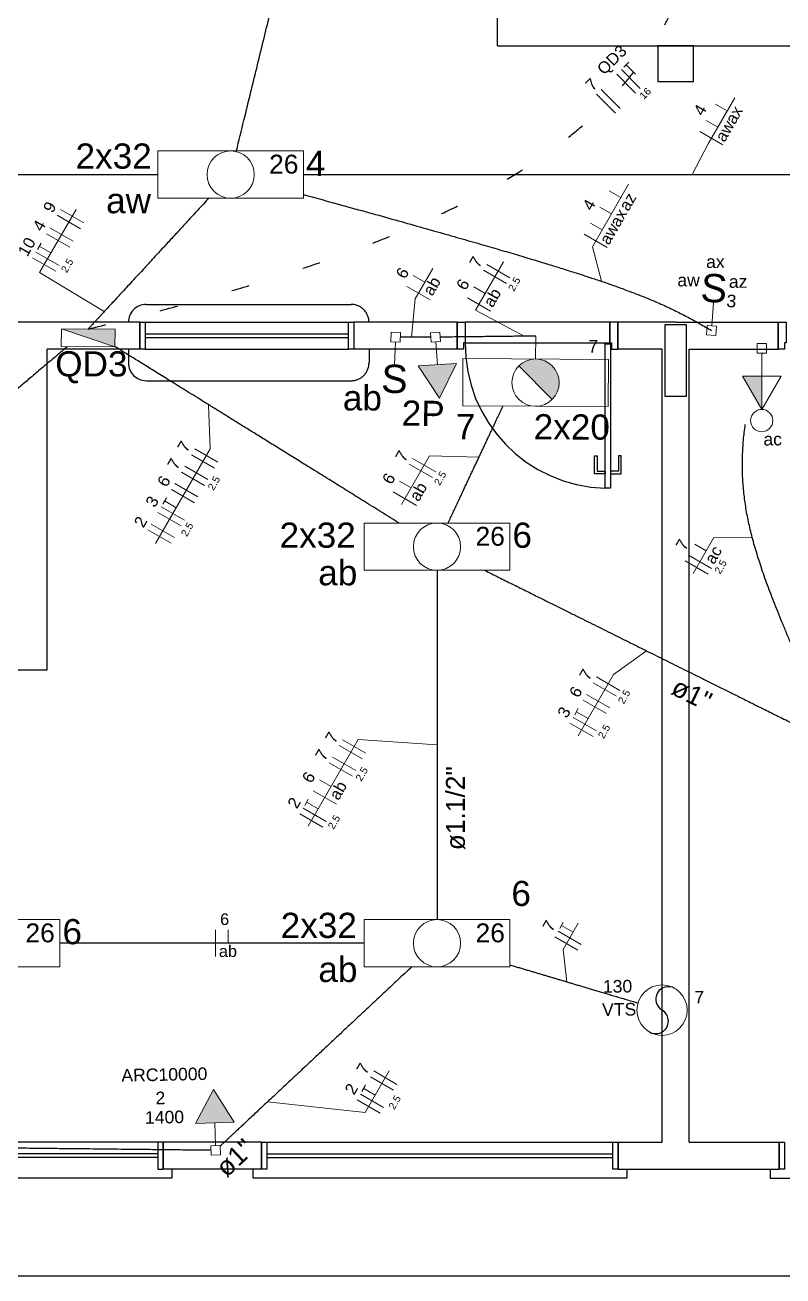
# Model space of a CAD drawing. Extents: x 175 to 700, y 53 to 250.
# Drawn here: x 476.22 to 480.47, y 149.22 to 156.23 of the extents above; entities that cross this region are included whole.
import ezdxf

# ---------------------------------------------------------------- set-up
doc = ezdxf.new("R2010")
doc.units = 0
doc.header["$LTSCALE"] = 2
for name, pattern in [('DASHED', [19.049999999999997, 12.7, -6.35]), ('DOT2', [3.175, 0, -3.175]), ('TRACEJADO_G', [0.375, 0.25, -0.125])]:
    doc.linetypes.add(name, pattern=pattern)
doc.layers.get('0').update_dxf_attribs({"linetype": 'CONTINUOUS'})
doc.layers.add('A-PISOS', color=2, linetype='CONTINUOUS')
doc.layers.add('A-PISOS-CTEL', color=2, linetype='TRACEJADO_G')
for name, color, linetype, lineweight in [('EL-Condutos', 4, 'CONTINUOUS', 30), ('EL-Fios', 9, 'CONTINUOUS', 20), ('EL-Textos condutos', 7, 'CONTINUOUS', 20), ('EL-Textos fios', 7, 'CONTINUOUS', 20), ('EL-Textos pontos', 5, 'CONTINUOUS', 20), ('P-SIMBOL', 5, 'CONTINUOUS', 20)]:
    doc.layers.add(name, color=color, linetype=linetype, lineweight=lineweight)
doc.styles.add('Arial', font='arial.ttf')

# ---------------------------------------------------------------- blocks, each defined once
blk = doc.blocks.new('ADM')
at = {"layer": 'A-PISOS', "color": 251}
blk.add_line((10.37500000000011, -0.9000000000002046), (10.375, 2.950000000003399), dxfattribs=at)
at = {"layer": 'A-PISOS-CTEL', "color": 251, "linetype": 'DASHED', "ltscale": 150}
for p, q in [((10.37500000000011, -0.9000000000000341), (16.6500000000002, -0.900000000000091)), ((8.404776046695133, -2.350000000000591), (9.554776046695167, -2.350000000000477)), ((8.370000000000232, -2.450000036772394), (7.600000000000193, -2.450000000000557)), ((8.30477604669511, -2.450000000000671), (8.30477604669511, -2.450000000000671)), ((8.370000000000118, -2.450000000000045), (8.370000000000232, -2.599999999999966)), ((8.370000000000118, -2.450000000000728), (8.370000000000118, -2.600000000000591)), ((8.370000000000118, -2.600000000000819), (8.370000000000118, -2.450000000000728)), ((8.400000000000205, -2.450002782565889), (9.54000000000002, -2.449999999999648)), ((10.15000000000009, -2.4500000000005), (9.57000000000022, -2.450000000000557)), ((9.570000000000164, -2.4500000000005), (9.570000000000277, -2.600000000000421)), ((9.570000000000164, -2.449999999999591), (9.570000000000277, -2.599999999999511)), ((9.570000000000164, -2.449999999999591), (9.570000000000164, -2.599999999999625)), ((9.570000000000164, -2.449999999999761), (9.570000000000164, -2.599999999999625)), ((9.654776046695133, -2.450000000000387), (9.654776046695133, -2.450000000000557)), ((10.1500000000002, -2.600000000000421), (10.15000000000009, -2.4500000000005)), ((10.15000000000003, -2.449999999999477), (10.15000000000009, -2.599999999999284)), ((11.00500000000011, -2.450000000000273), (11.00500000000022, -2.565000000000282)), ((11.37500000000011, -2.450000000000159), (11.05000000000018, -2.450000000000273)), ((11.05000000000007, -2.600000000000307), (11.05000000000013, -2.450000000000273)), ((11.05000000000007, -2.449999999999818), (11.05000000000007, -2.599999999999682)), ((11.37500000000011, -2.450000000000159), (11.95000000000016, -2.450000000000216)), ((11.95000000000016, -2.600000000000364), (11.95000000000016, -2.45000000000033)), ((11.95000000000005, -2.449999999999477), (11.95000000000005, -2.599999999999284)), ((8.400000000000205, -2.514952241510173), (9.540000000000077, -2.51492657336496)), ((8.400000000000261, -2.534952241510325), (9.54000000000002, -2.534926573365169)), ((7.850000000000534, -4.399999999999636), (7.850000000000193, -2.600000000000705)), ((8.370000000000118, -2.600000000000591), (7.850000000000193, -2.600000000000705)), ((7.85000000000025, -2.815071870826955), (7.850000000000193, -2.600000000000705)), ((8.304776046695167, -2.600000000000648), (8.304776046695224, -2.677649701000917)), ((8.400000000000432, -2.600002745794825), (9.540000000000077, -2.599999963228584)), ((10.1500000000002, -2.600000000000421), (9.570000000000277, -2.600000000000534)), ((9.654776046695133, -2.600000000000477), (9.654776046695133, -2.677649701000917)), ((11.30000000000018, -2.600000000000307), (11.05000000000007, -2.600000000000307)), ((11.30000000000007, -7.049999999999955), (11.30000000000018, -2.600000000000307)), ((11.45000000000016, -2.600000000000307), (11.95000000000027, -2.60000000000025)), ((11.45000000000016, -7.049999999999955), (11.45000000000016, -2.600000000000307)), ((8.404776046695133, -2.777649701000996), (9.554776046695224, -2.777649701000882)), ((6.250000000000114, -4.399999999999977), (7.850000000000534, -4.399999999999636)), ((8.470000000000027, -7.050001874366615), (6.5300000000002, -7.049999999999272)), ((9.052500000000805, -7.050000000000466), (8.5, -7.049999999999443)), ((8.50000000000017, -7.04999999999967), (8.500000000000114, -7.199999999999477)), ((8.500000000000114, -7.199999999999193), (8.50000000000017, -7.049999999999443)), ((8.5, -7.049999999999216), (8.500000000000227, -7.199999961071057)), ((9.052500000000805, -7.049997299877077), (9.052500000000805, -7.199997299876884)), ((9.052500000000862, -7.199997299876713), (9.052500000000805, -7.04999729987685)), ((9.052500000000805, -7.049997299876679), (9.052500000000691, -7.199997260948521)), ((9.082500000000778, -7.049999174244135), (11.02250000000072, -7.049997299876225)), ((11.05250000000092, -7.049997299876907), (11.0525000000008, -7.199997299876543)), ((11.05250000000075, -7.199997299876145), (11.05250000000092, -7.049997299876225)), ((11.05250000000092, -7.049997299876225), (11.05250000000075, -7.199997260948066)), ((11.05250000000092, -7.050000000000011), (11.30000000000007, -7.049999999999955)), ((11.45000000000016, -7.049999999999955), (11.95500000000015, -7.049999999999898, 0.7282832825167271)), ((11.95500000000084, -7.199999999997658), (11.95500000000084, -7.049999999997794)), ((11.95500000000078, -7.04999999999751), (11.95500000000061, -7.199999961069466)), ((8.470000000000141, -7.114951333310898), (6.530000000000314, -7.114916752615841)), ((8.470000000000027, -7.134951333311164), (6.530000000000314, -7.134916752615823)), ((9.082500000000891, -7.114948633188305), (11.0225000000006, -7.11491405249285)), ((9.082500000000778, -7.134948633188515), (11.02250000000066, -7.134914052492775)), ((9.052500000000691, -7.199996354907171), (8.500000000000227, -7.200000000004593)), ((11.05250000000075, -7.199997260948066), (11.37500000000011, -7.199999999999932)), ((11.37500000000011, -7.199999999999932), (11.95500000000015, -7.199999999999932, 0.7282832825167265)), ((0.3000000000001819, -7.799999178675989), (17.25000000000011, -7.800000030140268))]:
    blk.add_line(p, q, dxfattribs=at)
for points in [[(11.27499999999992, -1.099999999999795), (11.47499999999991, -1.099999999999795), (11.47499999999991, -0.8999999999997499), (11.27499999999998, -0.8999999999997499)], [(8.370000000000118, -2.450000000000045), (8.400000000000205, -2.450000000000045), (8.400000000000261, -2.599999963228981), (8.370000000000232, -2.599999963229038)], [(9.54000000000002, -2.449999999999648), (9.570000000000164, -2.449999999999591), (9.570000000000164, -2.599999963228584), (9.540000000000077, -2.599999963228584)], [(10.18500000000017, -2.565000000000396), (10.18500000000012, -2.600000000000364), (10.15000000000009, -2.600000000000364), (10.15000000000009, -2.45000000000033), (10.19500000000016, -2.45000000000033), (10.19500000000028, -2.565000000000396)], [(11.00500000000022, -2.565000000000282), (11.00500000000011, -2.450000000000273), (10.19500000000016, -2.45000000000033), (10.19500000000028, -2.565000000000396)], [(11.01500000000016, -2.565000000000282), (11.0150000000001, -2.60000000000025), (11.05000000000007, -2.600000000000307), (11.05000000000013, -2.450000000000273), (11.00500000000011, -2.450000000000273), (11.00500000000022, -2.565000000000282)], [(11.98500000000013, -2.565000000000282), (11.98500000000013, -2.60000000000025), (11.9500000000001, -2.600000000000307), (11.95000000000016, -2.450000000000216), (11.99500000000018, -2.450000000000216), (11.99500000000018, -2.565000000000282)], [(11.31500000000023, -2.865000000000066), (11.43500000000029, -2.865000000000066), (11.43500000000017, -2.465000000000089), (11.31500000000023, -2.465000000000032)], [(11.01000000000022, -2.570000000000562), (11.01000000000062, -3.380000000000621), (10.98000000000053, -3.380000000000564), (10.98000000000047, -2.570000000000505)], [(10.93500000000006, -3.285000000000537), (10.98000000000013, -3.285000000000537), (10.98000000000002, -3.300000000000637), (10.92000000000007, -3.30000000000058), (10.92000000000007, -3.200000000000614), (10.93500000000006, -3.2000000000005)], [(11.05500000000018, -3.285000000000537), (11.01000000000016, -3.285000000000537), (11.01000000000022, -3.300000000000637), (11.07000000000016, -3.30000000000058), (11.07000000000022, -3.2000000000005), (11.05500000000023, -3.200000000000614)], [(8.50000000000017, -7.049999091800714), (8.470000000000027, -7.049999091800771), (8.470000000000198, -7.19999905502965), (8.500000000000114, -7.19999905502965)], [(9.052500000000805, -7.049996391678235), (9.082500000000834, -7.049996391678178), (9.082500000000778, -7.199996354907114), (9.052500000000805, -7.199996354907057)], [(11.02250000000072, -7.049997299876225), (11.05250000000092, -7.049997299876225), (11.0525000000008, -7.199997263105331), (11.02250000000066, -7.199997263105217)], [(11.95500000000067, -7.049999091799123), (11.98500000000081, -7.049999091799066), (11.98500000000075, -7.199999055028059), (11.95500000000072, -7.199999055028002)]]:
    blk.add_lwpolyline(points, close=True, dxfattribs=at)
for points in [[(6.450000000000216, -7.200000869269843), (6.450000000000159, -7.249997932117367), (8.550000000000182, -7.250001023857976), (8.550000000000182, -7.200000869269218)], [(9.002500000000737, -7.199997260948749), (9.002500000000737, -7.249994323796273), (11.10250000000065, -7.249997415536882), (11.10250000000076, -7.199997260948066)], [(11.90500000000065, -7.200695160913881), (11.90500000000065, -7.250692223761405), (13.00500000000056, -7.250000115658395), (13.00500000000062, -7.199999961069636)]]:
    blk.add_lwpolyline(points, dxfattribs=at)
for centre, radius, start, end in [((8.404776046695133, -2.450000000000614), 0.1, 90.00000000000652, 180.0000000000065), ((9.554776046695167, -2.450000000000614), 0.1, 6.513775987637282e-12, 90.00000000000652), ((10.99860877083029, -2.576524067360424, 0.01999853387215667), 0.8036913964225638, 179.1784121943931, 268.6732478088745), ((8.40477604669519, -2.67764970100103), 0.1, 180.0000000000065, 270.0000000000065), ((9.554776046695224, -2.677649701000917), 0.1, 270.0000000000065, 6.513775987637282e-12)]:
    blk.add_arc(centre, radius, start, end, dxfattribs=at)

msp = doc.modelspace()

# ---------------------------------------------------------------- hatches: boundary and pattern name
at = {"layer": 'P-SIMBOL', "linetype": 'Continuous'}
for points in [[(476.7270230397892, 154.4282344337761), (476.727573083572, 154.5280871375545), (476.4266940430227, 154.5297493523906)], [(478.4280608186659, 154.3215182923846), (478.548486253351, 154.1416012637828), (478.6440587888069, 154.3358377510002)], [(478.9933521449273, 154.3223315905468), (479.1796899368642, 154.1339781135519), (479.0872506237724, 154.36066852666)], [(478.9933521449273, 154.3223315905468), (478.9981841957348, 154.3267009480502), (479.0022247401914, 154.3301993763393), (479.0081411176729, 154.3343468427341), (479.0147405078563, 154.3386773218309), (479.0172681358006, 154.3408553018527), (479.0196439688254, 154.3423703653621), (479.0218081993099, 154.3437189225206), (479.0248335513877, 154.3448589860301), (479.0332850885682, 154.3486974778287), (479.0368135495372, 154.3500089514997), (479.0438923625841, 154.353369815354), (479.0493082591184, 154.3551504233201), (479.0539741556529, 154.3556319931806), (479.0629515258581, 154.3577812544946), (479.0668313007993, 154.3586012218147), (479.0708342808213, 154.3592345865943), (479.0872506237724, 154.36066852666)], [(479.1796899368642, 154.1339781135519), (479.1893800003736, 154.1457617958789), (479.1936339422899, 154.1498298394103), (479.19685894229, 154.1554157032647), (479.2034040384794, 154.1670521424052), (479.2060473397496, 154.171530474505), (479.2077241346689, 154.174834768499), (479.2088880130756, 154.1785506650334), (479.2102201927526, 154.1824580679186), (479.2126479495662, 154.1900630660681), (479.2135886228921, 154.1937923600621), (479.2152877898673, 154.1993354035936), (479.2166508352491, 154.2059962674479), (479.2172228552272, 154.2132870351128), (479.2180140095004, 154.2182573545107), (479.2187868625033, 154.2232959751786), (479.2186271837516, 154.2292194034678), (479.2181233707049, 154.2372467736732), (479.2175797173568, 154.2405051384529), (479.2170736284436, 154.2466285667419), (479.2165000712851, 154.2501351366023), (479.2159528280987, 154.2525872835993), (479.2152444633191, 154.2564603598107), (479.2144941112413, 154.2592607118884), (479.2132058426511, 154.2624293652364), (479.2121090804117, 154.2654297173141), (479.211392221983, 154.2687880820937), (479.2103168699052, 154.271025517659), (479.2107070622842, 154.272301350684), (479.2095754924237, 154.2758414141935), (479.2085006212931, 154.2795796827837), (479.2075466793769, 154.2812274069174), (479.2070543400012, 154.2834746501038), (479.205384372681, 154.2858821818585), (479.2046469371157, 154.287404905992), (479.2033684761466, 154.2899905466381), (479.2011355923141, 154.2927230783928), (479.1989281894289, 154.2969997444428), (479.1972582221088, 154.2994072761974), (479.1961511713013, 154.3014898079521), (479.1943463963601, 154.3042638460577), (479.1933826468227, 154.3064945828932), (479.191164474422, 154.3083525955952), (479.1893396032913, 154.3107918260797), (479.1869201169185, 154.3134011527538), (479.1837962076822, 154.3165903832382), (479.1809955035267, 154.319939421344), (479.1791920425576, 154.321615735316), (479.1771323638059, 154.3242482670708), (479.1732906342465, 154.3277941962851), (479.1702894491439, 154.3292959912042), (479.1675351551498, 154.3319254140676), (479.164757175128, 154.3334138115274), (479.1632800281309, 154.3345553178784), (479.1595512150841, 154.3369968242293), (479.1575330426833, 154.3392012470927), (479.1527065055029, 154.3416414394715), (479.1504999356424, 154.3433195483628), (479.1475103530802, 154.3446414394716), (479.1452836870303, 154.3459847407417), (479.1438047451142, 154.3467231382013), (479.1417793930364, 154.3473151254994), (479.1404888485797, 154.3485798369312), (479.1341962859955, 154.3504807988255), (479.1310401970823, 154.3520142924746), (479.1289800373834, 154.3531459912043), (479.1273443967373, 154.3535129785025), (479.1262136599019, 154.3544544848534), (479.1237950065538, 154.3544652543688), (479.1225075709885, 154.3550353505582), (479.1208268341531, 154.3550242289651), (479.1182184693735, 154.355606408642), (479.1147123804602, 154.3565336845085), (479.1111861953575, 154.3571261527538), (479.1087577343884, 154.357719934971), (479.1057663569069, 154.3586387171884), (479.0872506237724, 154.36066852666)], [(480.3554840377794, 154.2652132355765), (480.3554739193843, 154.077695710002), (480.246995951094, 154.2652063574214)], [(477.3953574827574, 150.0793236454475), (477.2808533293644, 150.263096634093), (477.1789753148119, 150.072038736714)]]:
    msp.add_hatch(color=256, dxfattribs=at).paths.add_polyline_path(points)

# ---------------------------------------------------------------- linework, layer by layer
for centre, start, end in [((479.8318271280582, 150.7688128622066), 60.01901889998431, 239.9999999999849), ((479.7613271280582, 150.6467032802731), 239.9809999999828, 60.00003096028274)]:
    msp.add_arc(centre, 0.070625, start, end)
at = {"layer": 'EL-Condutos', "linetype": 'Continuous'}
for points in [[(477.4087983846932, 155.5284782177413), (477.4506951597159, 155.6997749938611), (477.4900328693006, 155.8606089202943), (477.5269940755766, 156.0117264102), (477.5617613406735, 156.1538738767381), (477.5945172267207, 156.2877977330682), (477.6254442958475, 156.4142443923495), (477.6547251101838, 156.533960267742), (477.6825422318589, 156.6476917724048), (477.7090782230019, 156.7561853194977), (477.7345156457427, 156.8601873221803), (477.7590370622107, 156.9604441936119), (477.7828250345353, 157.0577023469522), (477.8060621248459, 157.1527081953607), (477.8289308952719, 157.2462081519969), (477.8516139079431, 157.3389486300205), (477.8742937249888, 157.4316760425911), (477.8971529085384, 157.5251368028678), (477.9203740207213, 157.6200773240105), (477.9441396236671, 157.7172440191788), (477.9686322795053, 157.8173833015322), (477.9940345503653, 157.9212415842299), (478.0205289983764, 158.0295652804319), (478.0482981856685, 158.1431008032976), (478.0775246743706, 158.2625945659864), (478.1083910266125, 158.3887929816579), (478.1410798045235, 158.5224424634718), (478.1757735702332, 158.6642894245875), (478.212654885871, 158.8150802781644), (478.2519063135662, 158.9755614373624), (478.2937104154485, 159.1464793153409)], [(472.6054452637298, 155.3954626368983), (472.8055547515128, 155.3954591664332), (472.9943471698215, 155.3954559246108), (473.1726308773185, 155.3954529079489), (473.3412142326663, 155.395450112965), (473.5009055945268, 155.3954475361765), (473.6525133215628, 155.3954451741009), (473.7968457724367, 155.395443023256), (473.9347113058105, 155.3954410801587), (474.066918280347, 155.3954393413272), (474.1942750547082, 155.3954378032786), (474.3175899875569, 155.3954364625305), (474.4376714375549, 155.3954353156004), (474.5553277633651, 155.3954343590059), (474.6713673236496, 155.3954335892645), (474.7865984770709, 155.3954330028936), (474.9018295822914, 155.3954325964108), (475.0178689979732, 155.3954323663336), (475.1355250827792, 155.3954323091796), (475.2556061953712, 155.3954324214661), (475.3789206944119, 155.3954326997109), (475.5062769385636, 155.3954331404311), (475.6384832864887, 155.3954337401446), (475.7763480968497, 155.3954344953686), (475.9206797283086, 155.3954354026211), (476.0722865395282, 155.3954364584191), (476.2319768891707, 155.3954376592803), (476.4005591358984, 155.3954390017222), (476.5788416383739, 155.3954404822625), (476.7676327552592, 155.3954420974184), (476.9677408452171, 155.3954438437077)], [(477.7847770951889, 155.3954442589954), (477.984883275682, 155.3954426979947), (478.17367261479, 155.39544123395), (478.3519534711752, 155.3954398633783), (478.5205342034999, 155.3954385827973), (478.6802231704266, 155.3954373887246), (478.8318287306176, 155.3954362776776), (478.9761592427353, 155.3954352461738), (479.1140230654421, 155.3954342907309), (479.2462285574003, 155.3954334078662), (479.3735840772724, 155.3954325940973), (479.4968979837206, 155.3954318459416), (479.6169786354075, 155.3954311599169), (479.7346343909953, 155.3954305325404), (479.8506736091463, 155.3954299603297), (479.9659046485231, 155.3954294398025), (480.0811358677881, 155.3954289674761), (480.1971756256034, 155.395428539868), (480.3148322806317, 155.395428153496), (480.4349141915351, 155.3954278048772), (480.558229716976, 155.3954274905294), (480.685587215617, 155.3954272069701), (480.8177950461203, 155.3954269507166), (480.9556615671484, 155.3954267182867), (481.0999951373635, 155.3954265061977), (481.251604115428, 155.395426310967), (481.4112968600045, 155.3954261291125), (481.579881729755, 155.3954259571515), (481.7581670833423, 155.3954257916014), (481.9469612794286, 155.39542562898), (482.1470726766761, 155.3954254658045)], [(477.2550986191731, 155.2640657896224), (477.1921430672853, 155.1958002957136), (477.1332107232541, 155.1318973443157), (477.0781687430112, 155.0722128867208), (477.026884282488, 155.0166028742202), (476.9792244976165, 154.9649232581056), (476.9350565443284, 154.9170299896685), (476.8942475785551, 154.8727790202004), (476.8566647562285, 154.832026300993), (476.8221752332802, 154.7946277833383), (476.790646165642, 154.7604394185273), (476.7619447092454, 154.7293171578518), (476.7359380200221, 154.7011169526034), (476.7124932539039, 154.6756947540736), (476.6914775668224, 154.6529065135541), (476.6727581147095, 154.6326081823367), (476.6562020534966, 154.6146557117126), (476.6416765391155, 154.5989050529736), (476.6290487274978, 154.5852121574113), (476.6181857745753, 154.5734329763173), (476.6089548362797, 154.5634234609831), (476.6012230685426, 154.5550395627003), (476.5948576272957, 154.5481372327606), (476.5897256684707, 154.5425724224554), (476.5856943479992, 154.5382010830764), (476.582630821813, 154.5348791659155), (476.5804022458437, 154.5324626222637), (476.5788757760232, 154.530807403413), (476.5779185682829, 154.5297694606549), (476.5773977785545, 154.5292047452809), (476.57718056277, 154.5289692085829)], [(477.7830280869332, 155.2839246728271), (477.9528859812763, 155.2370834626138), (478.1128078485588, 155.1927798437455), (478.2631674032525, 155.1508999762153), (478.4043383598292, 155.1113300200155), (478.5366944327609, 155.0739561351386), (478.6606093365192, 155.0386644815775), (478.7764567855763, 155.0053412193247), (478.8846104944037, 154.9738725083731), (478.9854441774735, 154.9441445087149), (479.0793315492574, 154.9160433803432), (479.166646324227, 154.8894552832501), (479.2477622168548, 154.8642663774288), (479.3230529416121, 154.8403628228717), (479.3928922129709, 154.8176307795714), (479.4576537454031, 154.7959564075206), (479.5177112533804, 154.7752258667118), (479.5734384513748, 154.7553253171378), (479.6252090538583, 154.7361409187912), (479.6733967753023, 154.7175588316647), (479.718375330179, 154.6994652157508), (479.76051843296, 154.6817462310423), (479.8001997981174, 154.6642880375318), (479.8377931401229, 154.6469767952116), (479.8736721734483, 154.629698664075), (479.9082106125657, 154.612339804114), (479.9417821719466, 154.5947863753216), (479.974760566063, 154.5769245376903), (480.0075195093868, 154.558640451213), (480.0404327163899, 154.5398202758819), (480.0738739015438, 154.5203501716899)], [(478.4993849796772, 154.4828973406989), (478.4899212521265, 154.4828985407481), (478.480765278407, 154.4828997017726), (478.4719119713776, 154.4829008244174), (478.4633562438975, 154.4829019093276), (478.4550930088254, 154.4829029571483), (478.4471171790203, 154.4829039685243), (478.4394236673413, 154.4829049441012), (478.432007386647, 154.4829058845236), (478.4248632497965, 154.4829067904369), (478.4179861696489, 154.4829076624861), (478.4113710590628, 154.482908501316), (478.4050128308974, 154.4829093075719), (478.3989063980115, 154.4829100818991), (478.3930466732641, 154.4829108249422), (478.387428569514, 154.4829115373465), (478.3820469996203, 154.4829122197573), (478.3768968764418, 154.4829128728193), (478.3719731128376, 154.4829134971779), (478.3672706216664, 154.4829140934779), (478.3627843157874, 154.4829146623645), (478.3585091080594, 154.4829152044828), (478.3544399113412, 154.4829157204778), (478.3505716384918, 154.4829162109947), (478.3468992023704, 154.4829166766785), (478.3434175158355, 154.4829171181742), (478.3401214917465, 154.4829175361269), (478.3370060429619, 154.4829179311819), (478.3340660823409, 154.482918303984), (478.3312965227423, 154.4829186551784), (478.3286922770251, 154.4829189854101)], [(479.0879281068216, 154.4891419617224), (479.0879461731873, 154.4891421914747), (479.0879163469994, 154.4891419428024), (479.0877125903291, 154.4891398088112), (479.0872088652486, 154.4891343826072), (479.0862791338295, 154.4891242572962), (479.0847973581438, 154.489108025984), (479.0826375002628, 154.4890842817767), (479.0796735222586, 154.4890516177801), (479.0757793862028, 154.4890086271001), (479.0708290541673, 154.4889539028425), (479.0646964882239, 154.4888860381135), (479.0572556504442, 154.4888036260188), (479.0483805029, 154.4887052596642), (479.0379450076631, 154.4885895321558), (479.0258231268053, 154.4884550365993), (479.0118888223983, 154.4883003661008), (478.9960160565138, 154.4881241137661), (478.9780787912237, 154.4879248727012), (478.9579509885998, 154.4877012360118), (478.9355066107137, 154.487451796804), (478.9106196196371, 154.4871751481837), (478.883163977442, 154.4868698832565), (478.8530136462001, 154.4865345951287), (478.8200425879832, 154.4861678769059), (478.7841247648628, 154.4857683216943), (478.745134138911, 154.4853345225995), (478.7029446721994, 154.4848650727276), (478.6574303267996, 154.4843585651843), (478.6084650647838, 154.4838135930758), (478.5559228482233, 154.4832287495076)], [(476.4593201494965, 154.429382079024), (476.4207120391907, 154.3967635243927), (476.38414283893, 154.3658675689297), (476.3494687537103, 154.3365727255905), (476.3165459885272, 154.3087575073312), (476.2852307483761, 154.2823004271071), (476.2553792382524, 154.257079997874), (476.2268476631519, 154.2329747325876), (476.19949222807, 154.2098631442032), (476.1731691380023, 154.1876237456771), (476.1477345979442, 154.1661350499643), (476.1230448128915, 154.1452755700209), (476.0989559878396, 154.1249238188024), (476.0753243277838, 154.1049583092644), (476.0520060377202, 154.0852575543627), (476.0288573226437, 154.0657000670529), (476.0057343875502, 154.0461643602906), (475.9824934374352, 154.0265289470314), (475.9589906772942, 154.0066723402312), (475.9350823121229, 153.9864730528455), (475.9106245469164, 153.9658095978298), (475.8854735866707, 153.9445604881401), (475.8594856363812, 153.9226042367318), (475.8325169010433, 153.8998193565606), (475.8044235856527, 153.8760843605822), (475.7750618952048, 153.8512777617521), (475.7442880346953, 153.8252780730264), (475.7119582091195, 153.7979638073602), (475.6779286234732, 153.7692134777095), (475.6420554827519, 153.7389055970299), (475.6041949919509, 153.706918678277)], [(478.321209234689, 153.4402845464946), (478.2253194932923, 153.4999012127425), (478.1330178533556, 153.557278219125), (478.0442357477866, 153.6124588931522), (477.9589046094939, 153.6654865623344), (477.8769558713852, 153.7164045541816), (477.7983209663691, 153.765256196204), (477.7229313273533, 153.8120848159115), (477.6507183872463, 153.8569337408147), (477.5816135789559, 153.8998462984231), (477.5155483353903, 153.9408658162474), (477.4524540894579, 153.9800356217974), (477.3922622740665, 154.0173990425832), (477.3349043221244, 154.0529994061151), (477.2803116665395, 154.0868800399031), (477.2284157402204, 154.1190842714574), (477.1791479760748, 154.1496554282881), (477.1324398070109, 154.1786368379052), (477.088222665937, 154.2060718278189), (477.0464279857611, 154.2320037255395), (477.0069871993912, 154.2564758585768), (476.9698317397358, 154.2795315544412), (476.9348930397026, 154.3012141406428), (476.9021025322002, 154.3215669446916), (476.8713916501363, 154.3406332940977), (476.8426918264191, 154.3584565163714), (476.815934493957, 154.3750799390226), (476.7910510856578, 154.3905468895616), (476.7679730344298, 154.4049006954984), (476.7466317731812, 154.4181846843432), (476.72695873482, 154.4304421836061)], [(478.5967825014329, 153.4418836496783), (478.6103813647194, 153.4708790437906), (478.6237268977607, 153.4993343100987), (478.6368214821227, 153.5272545261661), (478.6496674993712, 153.5546447695563), (478.6622673310716, 153.5815101178328), (478.6746233587899, 153.6078556485591), (478.6867379640917, 153.6336864392987), (478.6986135285425, 153.659007567615), (478.7102524337084, 153.6838241110718), (478.7216570611549, 153.7081411472323), (478.7328297924478, 153.7319637536603), (478.7437730091526, 153.755297007919), (478.7544890928352, 153.7781459875721), (478.7649804250614, 153.8005157701832), (478.7752493873966, 153.8224114333155), (478.7852983614067, 153.8438380545329), (478.7951297286575, 153.8648007113986), (478.8047458707146, 153.8853044814762), (478.8141491691435, 153.9053544423293), (478.8233420055103, 153.9249556715212), (478.8323267613806, 153.9441132466158), (478.8411058183199, 153.9628322451761), (478.8496815578942, 153.981117744766), (478.8580563616689, 153.9989748229488), (478.8662326112101, 154.0164085572882), (478.874212688083, 154.0334240253475), (478.8819989738538, 154.0500263046904), (478.889593850088, 154.0662204728803), (478.8969996983512, 154.0820116074808), (478.9042189002093, 154.0974047860552)], [(480.6389012567296, 152.4910763561326), (480.6070088269171, 152.5630088050987), (480.5765367237182, 152.6322908945979), (480.5474758552643, 152.6990451928663), (480.5198171296877, 152.7633942681403), (480.4935514551196, 152.8254606886562), (480.4686697396916, 152.88536702265), (480.4451628915356, 152.943235838358), (480.4230218187831, 152.9991897040167), (480.4022374295657, 153.053351187862), (480.3828006320153, 153.1058428581304), (480.3647023342635, 153.1567872830581), (480.3479334444419, 153.2063070308814), (480.3324848706819, 153.2545246698364), (480.3183475211156, 153.3015627681594), (480.3055123038744, 153.3475438940868), (480.29397012709, 153.3925906158545), (480.283711898894, 153.436825501699), (480.2747285274182, 153.4803711198567), (480.2670109207943, 153.5233500385635), (480.2605499871536, 153.5658848260558), (480.2553366346281, 153.6080980505699), (480.2513617713494, 153.6501122803421), (480.248616305449, 153.6920500836082), (480.2470911450587, 153.7340340286051), (480.2467771983102, 153.7761866835687), (480.2476653733349, 153.8186306167352), (480.2497465782649, 153.8614883963409), (480.2530117212314, 153.9048825906223), (480.2574517103662, 153.9489357678153), (480.2630574538013, 153.9937704961563)], [(478.5339788022117, 153.1762751902159), (478.5339800348677, 153.0850439869338), (478.5339811952354, 152.9991629826609), (478.5339822884781, 152.9182500203252), (478.5339833197593, 152.8419229428543), (478.5339842942426, 152.7697995931763), (478.5339852170913, 152.7014978142191), (478.5339860934689, 152.6366354489107), (478.5339869285389, 152.5748303401788), (478.5339877274647, 152.5157003309517), (478.5339884954099, 152.4588632641571), (478.5339892375375, 152.4039369827227), (478.5339899590115, 152.3505393295766), (478.5339906649951, 152.2982881476469), (478.5339913606518, 152.2468012798614), (478.5339920511451, 152.1956965691477), (478.5339927416384, 152.1445918584344), (478.5339934372951, 152.0931049906487), (478.5339941432786, 152.040853808719), (478.5339948647527, 151.9874561555729), (478.5339956068804, 151.9325298741387), (478.5339963748255, 151.875692807344), (478.5339971737512, 151.8165627981168), (478.5339980088213, 151.754757689385), (478.5339988851989, 151.6898953240766), (478.5339998080476, 151.6215935451193), (478.5340007825308, 151.5494701954413), (478.5340018138122, 151.4731431179704), (478.534002907055, 151.3922301556346), (478.5340040674225, 151.3063491513618), (478.5340053000785, 151.2151179480797)], [(478.8010867988974, 153.1751769816776), (478.8809245379779, 153.1354856330339), (478.9564018019698, 153.0979620622471), (479.0278485028905, 153.0624422459776), (479.0955945527578, 153.0287621608856), (479.1599698635889, 152.9967577836313), (479.2213043474013, 152.9662650908746), (479.2799279162126, 152.937120059276), (479.3361704820401, 152.9091586654952), (479.3903619569014, 152.8822168861928), (479.442832252814, 152.8561306980287), (479.4939112817951, 152.8307360776632), (479.5439289558626, 152.8058690017562), (479.5932151870337, 152.7813654469682), (479.6420998873259, 152.7570613899591), (479.6909129687567, 152.7327928073892), (479.7399843433434, 152.7083956759184), (479.7896439231039, 152.6837059722073), (479.8402216200552, 152.6585596729155), (479.892047346215, 152.6327927547035), (479.9454510136009, 152.6062411942315), (480.00076253423, 152.5787409681596), (480.0583118201201, 152.5501280531477), (480.1184287832886, 152.5202384258563), (480.1814433357528, 152.4889080629453), (480.2476853895304, 152.455972941075), (480.3174848566388, 152.4212690369056), (480.3911716490954, 152.384632327097), (480.4690756789176, 152.3458987883096), (480.5515268581231, 152.3049043972034), (480.6388550987292, 152.2614851304386)], [(478.126442395484, 151.083417163905), (478.0529435925422, 151.083416202783), (477.9828624495553, 151.0834152977637), (477.9159548572933, 151.083414447342), (477.8519767065262, 151.0834136500128), (477.790683888024, 151.0834129042709), (477.7318322925566, 151.083412208611), (477.6751778108943, 151.0834115615282), (477.6204763338068, 151.083410961517), (477.5674837520642, 151.0834104070724), (477.5159559564365, 151.0834098966894), (477.4656488376936, 151.0834094288624), (477.4163182866057, 151.0834090020864), (477.3677201939427, 151.0834086148563), (477.3196104504746, 151.0834082656669), (477.2717449469712, 151.083407953013), (477.223879574203, 151.0834076753894), (477.1757702229395, 151.0834074312909), (477.1271727839509, 151.0834072192123), (477.0778431480073, 151.0834070376487), (477.0275372058784, 151.0834068850945), (476.9760108483346, 151.0834067600446), (476.9230199661455, 151.0834066609942), (476.8683204500813, 151.0834065864375), (476.8116681909121, 151.08340653487), (476.7528190794078, 151.083406504786), (476.6915290063382, 151.0834064946806), (476.6275538624736, 151.0834065030485), (476.5606495385839, 151.0834065283845), (476.4905719254391, 151.0834065691835), (476.4170769138092, 151.0834066239404)], [(478.3908857237134, 150.9494676031522), (478.3142877662891, 150.8777754436447), (478.2413357832435, 150.8094957481962), (478.1719408694, 150.7445453056574), (478.1060141195819, 150.6828409048782), (478.0434666286125, 150.6242993347091), (477.9842094913149, 150.5688373839999), (477.9281538025128, 150.516371841601), (477.8752106570294, 150.4668194963627), (477.8252911496877, 150.4200971371353), (477.7783063753114, 150.3761215527689), (477.7341674287238, 150.3348095321136), (477.6927854047478, 150.2960778640198), (477.6540713982072, 150.2598433373376), (477.6179365039252, 150.2260227409175), (477.584291816725, 150.1945328636095), (477.5530484314298, 150.1652904942636), (477.5241174428633, 150.1382124217304), (477.4974099458484, 150.11321543486), (477.4728370352086, 150.0902163225026), (477.4503098057673, 150.0691318735085), (477.4297393523477, 150.0498788767279), (477.4110367697733, 150.0323741210108), (477.3941131528672, 150.0165343952078), (477.3788795964527, 150.0022764881688), (477.3652471953533, 149.9895171887442), (477.3531270443922, 149.9781732857842), (477.3424302383928, 149.9681615681389), (477.3330678721782, 149.9593988246586), (477.3249510405719, 149.9518018441937), (477.3179908383972, 149.9452874155941)], [(478.9422729796687, 150.9619283841333), (478.9662186460205, 150.9548027491243), (478.9894664407581, 150.9478848455387), (479.0120914568254, 150.9411523302555), (479.0341687871658, 150.934582860154), (479.0557735247231, 150.9281540921129), (479.0769807624411, 150.9218436830119), (479.0978655932634, 150.9156292897297), (479.1185031101334, 150.9094885691455), (479.1389684059949, 150.9033991781386), (479.1593365737917, 150.8973387735878), (479.1796827064674, 150.8912850123726), (479.2000818969655, 150.8852155513718), (479.2206092382298, 150.8791080474646), (479.241339823204, 150.8729401575303), (479.2623487448319, 150.8666895384479), (479.2837110960567, 150.8603338470963), (479.3055019698224, 150.8538507403551), (479.3277964590727, 150.847217875103), (479.3506696567511, 150.8404129082192), (479.3741966558011, 150.8334134965831), (479.3984525491668, 150.8261972970734), (479.4235124297916, 150.8187419665695), (479.4494513906191, 150.8110251619505), (479.4763445245932, 150.8030245400954), (479.5042669246573, 150.7947177578833), (479.5332936837551, 150.7860824721936), (479.5634998948303, 150.7770963399051), (479.5949606508268, 150.7677370178971), (479.627751044688, 150.7579821630488), (479.6619461693575, 150.7478094322391)], [(477.2646695331449, 149.9215649682533), (477.15792411374, 149.9227248748127), (477.0564165161766, 149.9238277945838), (476.9600150787799, 149.9248751671211), (476.8685881398753, 149.9258684319794), (476.7820040377882, 149.9268090287127), (476.700131110844, 149.9276983968759), (476.622837697368, 149.9285379760231), (476.5499921356857, 149.9293292057091), (476.4814627641221, 149.930073525488), (476.4171179210027, 149.9307723749144), (476.3568259446531, 149.9314271935429), (476.3004551733984, 149.9320394209279), (476.2478739455642, 149.9326104966237), (476.1989505994754, 149.933141860185), (476.1535534734578, 149.9336349511662), (476.1115509058366, 149.9340912091216), (476.072811234937, 149.9345120736058), (476.0372027990848, 149.9348989841735), (476.0045939366046, 149.9352533803786), (475.9748529858225, 149.9355767017759), (475.9478482850635, 149.9358703879199), (475.923448172653, 149.9361358783651), (475.9015209869165, 149.9363746126657), (475.881935066179, 149.9365880303764), (475.8645587487663, 149.9367775710516), (475.8492603730035, 149.9369446742457), (475.8359082772158, 149.9370907795131), (475.824370799729, 149.9372173264085), (475.814516278868, 149.9373257544863), (475.8062130529584, 149.9374175033009)]]:
    msp.add_spline(points, degree=3, dxfattribs=at)
at = {"layer": 'EL-Condutos', "linetype": 'DOT2', "ltscale": 0.05}
msp.add_spline([(476.5771335632974, 154.5289182449725), (476.8741684412087, 154.6034155418902), (477.1542016479307, 154.678477041539), (477.4177332685774, 154.7542793503365), (477.665263388263, 154.8309990747005), (477.8972920921013, 154.9088128210491), (478.1143194652064, 154.9878971957998), (478.3168455926923, 155.0684288053703), (478.5053705596729, 155.1505842561785), (478.6803944512624, 155.2345401546423), (478.8424173525747, 155.3204731071795), (478.9919393487237, 155.4085597202075), (479.1294605248236, 155.4989766001444), (479.2554809659885, 155.591900353408), (479.3705007573319, 155.687507586416), (479.4750199839684, 155.7859749055862), (479.5695387310117, 155.8874789173363), (479.6545570835758, 155.9921962280842), (479.730575126775, 156.1003034442477), (479.7980929457229, 156.2119771722445), (479.8576106255338, 156.3273940184925), (479.9096282513216, 156.4467305894092), (479.9546459082003, 156.5701634914128), (479.9931636812838, 156.6978693309206), (480.0256816556863, 156.8300247143507), (480.0526999165218, 156.9668062481209), (480.0747185489042, 157.108390538649), (480.0922376379477, 157.2549541923526), (480.1057572687661, 157.4066738156496), (480.1157775264734, 157.5637260149577), (480.1227984961838, 157.7262873966948)], degree=3, dxfattribs=at)
at = {"layer": 'EL-Fios'}
for p, q in [((479.5809194985143, 155.9971280998273), (479.6092694639838, 156.0253316804134)), ((479.648016371118, 155.9580432922062), (479.5951161318842, 156.0112173901205)), ((479.6477675124379, 155.8520122563282), (479.5419420339699, 155.9583171508864)), ((479.6743295613951, 155.878419074675), (479.5685290829271, 155.9847672705035)), ((479.5609546995169, 155.7656480536011), (479.4551292210489, 155.8719529481592)), ((479.5343676505597, 155.739197933984), (479.4285421720917, 155.8455028285422)), ((480.1607139657181, 155.7521615749715), (480.0958053617044, 155.7896365749714)), ((480.108463965718, 155.661661920276), (480.0435553617043, 155.699136920276)), ((480.1379841722719, 155.5626924178776), (480.0080803617043, 155.6376924178775)), ((479.5642109215934, 155.2656879956785), (479.4992590163096, 155.3031879956786)), ((476.5332000493288, 155.0916231666236), (476.4032962387612, 155.1666231666237)), ((476.5519500493288, 155.1240991192656), (476.4220462387611, 155.1990991192656)), ((479.5119859215932, 155.1752316422533), (479.4470340163094, 155.2127316422532)), ((476.4924000493288, 155.0209554936749), (476.3624962387612, 155.0959554936749)), ((479.4597359215933, 155.0847319875579), (479.3947840163095, 155.1222319875579)), ((476.4736500493287, 154.9884795410329), (476.3437462387611, 155.0634795410329)), ((479.4891878268771, 154.9857441838892), (479.3592840163095, 155.0607441838892)), ((476.4140750493286, 154.885292614172), (476.284171238761, 154.960292614172)), ((476.2929212387612, 154.9754480587383), (476.3129212387612, 155.0100890748897)), ((476.367873144045, 154.9552685668139), (476.3029212387612, 154.9927685668139)), ((476.3953250493287, 154.8528166615301), (476.2654212387611, 154.9278166615301)), ((478.9424905473453, 154.8166367193806), (478.8125867367776, 154.8916367193806)), ((478.4657540718595, 154.7920049220178), (478.4008021665757, 154.8295049220179)), ((478.9237405473452, 154.7841607667387), (478.7938367367776, 154.8591607667387)), ((478.4952309771433, 154.6930604196194), (478.3653271665755, 154.7680604196194)), ((478.8045386420614, 154.7276970104281), (478.7395867367776, 154.7651970104282)), ((478.8339905473453, 154.6287092067594), (478.7040867367775, 154.7037092067595)), ((477.3047614661564, 153.7814067417292), (477.1748576555887, 153.8564067417292)), ((477.2485114661563, 153.6839788838035), (477.1186076555887, 153.7589788838035)), ((477.2860114661564, 153.7489307890874), (477.1561076555887, 153.8239307890875)), ((478.5083753432345, 153.6950271295232), (478.3784715326669, 153.7700271295233)), ((478.5271253432345, 153.7275030821652), (478.3972215326669, 153.8025030821653)), ((477.2297614661563, 153.6515029311616), (477.0998576555887, 153.7265029311616)), ((477.1735114661562, 153.5540750732359), (477.0436076555886, 153.6290750732359)), ((477.1922614661563, 153.5865510258778), (477.0623576555886, 153.6615510258778)), ((478.3891984379507, 153.6386066744829), (478.3242465326668, 153.6761066744829)), ((476.9961076555886, 153.5468026598764), (477.0161076555887, 153.5814436760277)), ((477.0710595608725, 153.5266231679521), (477.0061076555886, 153.564123167952)), ((478.4186503432345, 153.5396188708142), (478.2887465326669, 153.6146188708142)), ((477.0985114661562, 153.4241712626683), (476.9686076555886, 153.4991712626683)), ((477.1172614661563, 153.4566472153101), (476.9873576555885, 153.5316472153101)), ((477.0610114661563, 153.3592193573845), (476.9311076555886, 153.4342193573844)), ((477.0422614661562, 153.3267434047424), (476.9123576555885, 153.4017434047425)), ((480.044270748205, 153.2844760060435), (479.9793188429212, 153.3219760060435)), ((480.0549976534887, 153.1530555510031), (479.9250938429211, 153.2280555510031)), ((480.0737476534888, 153.185531503645), (479.9438438429212, 153.260531503645)), ((479.558931011495, 152.5018429231303), (479.4290272009273, 152.5768429231303)), ((479.540181011495, 152.4693669704884), (479.4102772009273, 152.5443669704884)), ((479.4839310114951, 152.3719391125626), (479.3540272009274, 152.4469391125627)), ((479.502681011495, 152.4044150652045), (479.3727772009274, 152.4794150652046)), ((479.3065272009273, 152.3646666992032), (479.3265272009273, 152.3993077153545)), ((479.3814791062111, 152.3444872072787), (479.3165272009273, 152.3819872072788)), ((479.408931011495, 152.242035301995), (479.2790272009273, 152.3170353019951)), ((479.427681011495, 152.2745112546369), (479.2977772009274, 152.349511254637)), ((478.1338877368314, 152.1493955684292), (478.0039839262638, 152.2243955684292)), ((478.1151377368313, 152.1169196157871), (477.9852339262637, 152.1919196157872)), ((478.0588877368314, 152.0194917578614), (477.9289839262638, 152.0944917578615)), ((478.0776377368313, 152.0519677105033), (477.9477339262637, 152.1269677105034)), ((477.9691377368313, 151.8640401978823), (477.8392339262637, 151.9390401978822)), ((477.9396858315474, 151.9630280015509), (477.8747339262636, 152.0005280015508)), ((477.7917339262636, 151.8567677845227), (477.8117339262636, 151.8914088006741)), ((477.8666858315474, 151.8365882925984), (477.8017339262636, 151.8740882925984)), ((477.8941377368312, 151.7341363873145), (477.7642339262636, 151.8091363873146)), ((477.9128877368313, 151.7666123399565), (477.7829839262636, 151.8416123399564)), ((479.222093165858, 151.1662226605757), (479.242093165858, 151.200863676727)), ((479.2970450711418, 151.1460431686514), (479.232093165858, 151.1835431686514)), ((477.2905102747659, 151.008422954174), (477.2905083694822, 151.1584196541256)), ((477.3615198844568, 151.0834152059842), (477.3615189318149, 151.15841355596)), ((479.3244969764256, 151.0435912633674), (479.1945931658579, 151.1185912633675)), ((479.3432469764256, 151.0760672160093), (479.213343165858, 151.1510672160094)), ((478.2902647881604, 150.2590485664695), (478.1603609775927, 150.3340485664696)), ((478.3090147881603, 150.2915245191114), (478.1791109775927, 150.3665245191115)), ((478.1128609775926, 150.25177615311), (478.1328609775927, 150.2864171692615)), ((478.1878128828764, 150.2315966611857), (478.1228609775926, 150.2690966611858)), ((478.2152647881603, 150.1291447559019), (478.0853609775927, 150.204144755902)), ((478.2340147881603, 150.1616207085437), (478.1041109775927, 150.2366207085437))]:
    msp.add_line(p, q, dxfattribs=at)
at = {"layer": 'EL-Textos fios'}
for p, q in [((480.0542389657179, 155.5677414652355), (480.2037139657181, 155.826639759697)), ((479.9658961108644, 155.3954271521438), (480.0542389657179, 155.5677414652355)), ((479.4054859215933, 154.9907682312472), (479.6074359215934, 155.3405558918358)), ((476.3046731440448, 154.8458029557756), (476.509223144045, 155.2000939484638)), ((479.4565602149585, 154.7963315023167), (479.4054859215933, 154.9907682312472)), ((478.7502886420614, 154.6337332541175), (478.9073636420615, 154.9057951347162)), ((476.6673465050878, 154.6267716436539), (476.3046731440448, 154.8458029557756)), ((478.4115290718594, 154.6980844669775), (478.5102290718594, 154.8690378816845)), ((478.3904151404173, 154.4829140649725), (478.4115290718594, 154.6980844669775)), ((479.0222726715077, 154.4884234119659), (478.7502886420614, 154.6337332541175)), ((477.2521076050327, 154.1044075790482), (477.2620345608725, 153.8574015709275)), ((477.2620345608725, 153.8574015709275), (476.9550595608724, 153.3257052742741)), ((478.4919984379508, 153.816661497501), (478.3349484379506, 153.5446429181723)), ((478.7694872263125, 153.8100861774744), (478.4919984379508, 153.816661497501)), ((480.087495748205, 153.3593439022007), (479.971295748205, 153.1580795983613)), ((480.3026991974425, 153.358187210244), (480.087495748205, 153.3593439022007)), ((479.7086823852757, 152.7239199110215), (479.5238041062113, 152.591001338466)), ((479.5238041062113, 152.591001338466), (479.3252291062112, 152.2470593493532)), ((478.0911608315475, 152.2253903976273), (477.8104358315475, 151.7391604346727)), ((478.5339920511451, 152.1956965691477), (478.0911608315475, 152.2253903976273)), ((479.2407950711417, 151.0486153107256), (479.3257950711418, 151.1958396293688)), ((479.2612588274523, 150.8670595763692), (479.2407950711417, 151.0486153107256)), ((478.1315628828764, 150.1341688032599), (478.2662878828764, 150.3675193483096)), ((477.5834963679374, 150.1937897534585), (478.1315628828764, 150.1341688032599))]:
    msp.add_line(p, q, dxfattribs=at)
at = {"layer": 'P-SIMBOL'}
for p, q in [((476.9682500443705, 155.2629518618682), (476.9682516783691, 155.5279546920368)), ((477.7842718312236, 155.5279430567807), (476.9682516783691, 155.5279546920368)), ((477.7842701972249, 155.2629402266121), (477.7842718312236, 155.5279430567807)), ((477.7842701972249, 155.2629402266121), (476.9682500443705, 155.2629518618682)), ((480.0846774753568, 154.6749625104372), (480.0757097055898, 154.5468298775702)), ((476.4261189992399, 154.4298533473422), (476.4266940430227, 154.5297493523906)), ((476.727573083572, 154.5280871375545), (476.4266940430227, 154.5297493523906)), ((476.7270230397892, 154.4282344337761), (476.4266940430227, 154.5297493523906)), ((476.7270230397892, 154.4282344337761), (476.727573083572, 154.5280871375545)), ((480.0455833916177, 154.4957495711258), (480.0492733009797, 154.5486406816163)), ((480.0492733009797, 154.5486406816163), (480.1021644114701, 154.5449507722541)), ((480.1021644114701, 154.5449507722541), (480.098474502108, 154.4920596617639)), ((478.2746013150457, 154.45751863521), (478.2767720901127, 154.5104785279178)), ((478.3276045090236, 154.455322860143), (478.2746013150457, 154.45751863521)), ((478.2767720901127, 154.5104785279178), (478.3297569828203, 154.508351054121)), ((478.3297569828203, 154.508351054121), (478.3276045090236, 154.455322860143)), ((478.4976734866922, 154.5075909702561), (478.5505719057288, 154.5111137196678)), ((478.5011712361038, 154.4546492499492), (478.4976734866922, 154.5075909702561)), ((478.5540696551404, 154.4581719993608), (478.5011712361038, 154.4546492499492)), ((478.5505719057288, 154.5111137196678), (478.5540696551404, 154.4581719993608)), ((479.0879281068216, 154.4891419617224), (479.0872506237724, 154.36066852666)), ((480.098474502108, 154.4920596617639), (480.0455833916177, 154.4957495711258)), ((476.7270230397892, 154.4282344337761), (476.4261189992399, 154.4298533473422)), ((478.2959296286406, 154.3280603579961), (478.3011029120347, 154.4564207476765)), ((478.5360598037364, 154.3286780216924), (478.5275987949871, 154.456423124655)), ((480.3290099238397, 154.3936587251475), (480.3290102506394, 154.4466592911812)), ((480.3820104898734, 154.3936583983478), (480.3290099238397, 154.3936587251475)), ((480.3290102506394, 154.4466592911812), (480.3820108166732, 154.4466589643815)), ((480.3554840377794, 154.2652132355765), (480.3555102068565, 154.3936585617476)), ((480.3820108166732, 154.4466589643815), (480.3820104898734, 154.3936583983478)), ((478.4280608186659, 154.3215182923846), (478.6440587888069, 154.3358377510002)), ((478.548486253351, 154.1416012637828), (478.4280608186659, 154.3215182923846)), ((478.6440587888069, 154.3358377510002), (478.548486253351, 154.1416012637828)), ((478.679237919401, 154.3628697925554), (478.6778037536476, 154.0978857446042)), ((478.679237919401, 154.3628697925554), (479.4952383281437, 154.3584239594946)), ((478.9933521449273, 154.3223315905468), (479.1796899368642, 154.1339781135519)), ((479.4952383281437, 154.3584239594946), (479.4938041623905, 154.0934399115434)), ((480.246995951094, 154.2652063574214), (480.3554739193843, 154.077695710002)), ((480.4640154257352, 154.2651951137319), (480.246995951094, 154.2652063574214)), ((480.3554739193843, 154.077695710002), (480.3554840377794, 154.2652132355765)), ((480.3554739193843, 154.077695710002), (480.4640154257352, 154.2651951137319)), ((478.6778037536476, 154.0978857446042), (479.4938041623905, 154.0934399115434)), ((478.1260094306745, 153.1754499418871), (478.126011064673, 153.4404527720555)), ((478.9419879162573, 153.4404661367993), (478.126011064673, 153.4404527720555)), ((478.9419862822585, 153.1754633066308), (478.9419879162573, 153.4404661367993)), ((478.9419862822585, 153.1754633066308), (478.1260094306745, 153.1754499418871)), ((476.4175016325921, 151.2159276304824), (475.6015247810078, 151.2159142657386)), ((476.4174999985935, 150.9509248003139), (476.4175016325921, 151.2159276304824)), ((478.1259961860329, 150.9509270014963), (478.1259978200316, 151.2159298316647)), ((478.942017972886, 151.2159181964086), (478.1259978200316, 151.2159298316647)), ((478.9420163388874, 150.9509153662401), (478.942017972886, 151.2159181964086)), ((476.4174999985935, 150.9509248003139), (475.6015231470092, 150.9509114355702)), ((478.9420163388874, 150.9509153662401), (478.1259961860329, 150.9509270014963)), ((477.1789753148119, 150.072038736714), (477.2808533293644, 150.263096634093)), ((477.2808533293644, 150.263096634093), (477.3953324827573, 150.0792803441771)), ((477.3953324827573, 150.0792803441771), (477.1789753148119, 150.072038736714)), ((477.2871447481496, 150.0756936910807), (477.2914496679857, 149.9477500309595)), ((477.2649207951304, 149.9469006753065), (477.3179352395708, 149.9486243866125)), ((477.2666878077065, 149.8938612308661), (477.2649207951304, 149.9469006753065)), ((477.3179352395708, 149.9486243866125), (477.319727252147, 149.8956282434421)), ((477.319727252147, 149.8956282434421), (477.2666878077065, 149.8938612308661))]:
    msp.add_line(p, q, dxfattribs=at)
for centre, radius in [((477.376260937797, 155.3954474593243), 0.1325), ((479.0865551915308, 154.2281640026845), 0.1325), ((480.3554622132526, 154.0151754343871), 0.0625), ((478.5339770228306, 153.3079705393432), 0.1325), ((478.5340070794595, 151.0834225989524), 0.1325), ((479.7965771280582, 150.7077580712399), 0.14125)]:
    msp.add_circle(centre, radius, dxfattribs=at)

# ---------------------------------------------------------------- block references
msp.add_blockref('ADM', (468.4976545088358, 157.0165785484112))

# ---------------------------------------------------------------- texts
at = {"layer": 'EL-Textos condutos', "char_height": 0.1059, "attachment_point": 8, "line_spacing_factor": 0.7979999999999999, "style": 'Arial'}
for s, insert, width, rotation in [('ø1"', (479.9388357376718, 152.4323034008472), 0.38124, 333.5635870265472), ('ø1.1/2"', (478.6929818281526, 151.8406049203809), 0.8895599999999999, 90.00007015303315), ('ø1"', (477.4374848444913, 149.839367890567), 0.38124, 43.103474621575266)]:
    msp.add_mtext(s, dxfattribs=dict(at, insert=insert, width=width, rotation=rotation))
at = {"layer": 'EL-Textos fios', "attachment_point": 8, "line_spacing_factor": 0.7979999999999999, "style": 'Arial'}
for s, insert, char_height, width, rotation in [('QD3', (479.5501433072899, 156.0033266636503), 0.065305, 0.235098, 44.857567311274444), ('7', (479.4236231260138, 155.8771872814975), 0.065305, 0.078366, 44.857567311274444), ('16', (479.7166703473129, 155.8360177180847), 0.040595, 0.097428, 44.857567311274444), ('4', (480.0377082344788, 155.7413106988432), 0.065305, 0.078366, 59.99999999998324), ('ax', (480.2286597944582, 155.7130485025119), 0.065305, 0.156732, 59.99999999998324), ('aw', (480.1764097944581, 155.6225488478164), 0.065305, 0.156732, 59.99999999998324), ('9', (476.3899259064549, 155.1961663717552), 0.065305, 0.078366, 59.99999999998324), ('4', (479.4148502865436, 155.2094890871218), 0.065305, 0.078366, 59.99999999998324), ('az', (479.6320518465229, 155.2266932244892), 0.065305, 0.156732, 59.99999999998324), ('ax', (479.5798018465229, 155.1361935697936), 0.065305, 0.156732, 59.99999999998324), ('4', (476.3304259064548, 155.0931093487049), 0.065305, 0.078366, 59.99999999998324), ('aw', (479.5275518465229, 155.0456939150982), 0.065305, 0.156732, 59.99999999998324), ('10', (476.2614259064549, 154.9735978429827), 0.065305, 0.156732, 59.99999999998324), ('2.5', (476.4773745421696, 154.8743232518659), 0.040595, 0.146142, 59.99999999998324), ('7', (478.7804664044714, 154.8887039718703), 0.065305, 0.078366, 59.99999999998324), ('6', (478.3685751355396, 154.8262873668864), 0.065305, 0.078366, 59.99999999998324), ('ab', (478.5335266955188, 154.7529918495582), 0.065305, 0.156732, 59.99999999998324), ('6', (478.7074664044713, 154.7622642629177), 0.065305, 0.078366, 59.99999999998324), ('2.5', (478.9854150401862, 154.7703768218702), 0.040595, 0.146142, 59.99999999998324), ('ab', (478.8721679644507, 154.6885357328877), 0.065305, 0.156732, 59.99999999998324), ('7', (477.1428605283631, 153.8532873916785), 0.065305, 0.078366, 59.99999999998324), ('7', (478.3651811041713, 153.7994087321145), 0.065305, 0.078366, 59.99999999998324), ('7', (477.0866105283632, 153.7558595337527), 0.065305, 0.078366, 59.99999999998324), ('6', (477.0303605283632, 153.658431675827), 0.065305, 0.078366, 59.99999999998324), ('2.5', (477.3003761513762, 153.6538038537228), 0.040595, 0.146142, 59.99999999998324), ('6', (478.2921811041712, 153.6729690231619), 0.065305, 0.078366, 59.99999999998324), ('2.5', (478.5696967271841, 153.6813315821144), 0.040595, 0.146142, 59.99999999998324), ('ab', (478.4571326641504, 153.5996735058338), 0.065305, 0.156732, 59.99999999998324), ('3', (476.9646105283632, 153.5445493352294), 0.065305, 0.078366, 59.99999999998324), ('2', (476.8991105283631, 153.4311000073336), 0.065305, 0.078366, 59.99999999998324), ('2.5', (477.150376151376, 153.3939962325874), 0.040595, 0.146142, 59.99999999998324), ('7', (479.9379150169659, 153.3024637758613), 0.065305, 0.078366, 59.99999999998324), ('ac', (480.1121165769451, 153.2451897285031), 0.065305, 0.156732, 59.99999999998324), ('2.5', (480.1424306399788, 153.1843866258612), 0.040595, 0.146142, 59.99999999998324), ('7', (479.3970983749721, 152.5737418743498), 0.065305, 0.078366, 59.99999999998324), ('6', (479.3408483749721, 152.4763140164239), 0.065305, 0.078366, 59.99999999998324), ('2.5', (479.6016139979849, 152.4556647243497), 0.040595, 0.146142, 59.99999999998324), ('3', (479.275098374972, 152.3624316758264), 0.065305, 0.078366, 59.99999999998324), ('2.5', (479.489113997985, 152.2608090084983), 0.040595, 0.146142, 59.99999999998324), ('7', (477.9718434977681, 152.2211280132976), 0.065305, 0.078366, 59.99999999998324), ('7', (477.915593497768, 152.1237001553719), 0.065305, 0.078366, 59.99999999998324), ('2.5', (478.129609120781, 152.0220774880437), 0.040595, 0.146142, 59.99999999998324), ('6', (477.8425934977679, 151.9972604464194), 0.065305, 0.078366, 59.99999999998324), ('ab', (478.0075450577473, 151.9239649290911), 0.065305, 0.156732, 59.99999999998324), ('2', (477.760343497768, 151.854799267497), 0.065305, 0.078366, 59.99999999998324), ('2.5', (477.9741091207809, 151.7527435874668), 0.040595, 0.146142, 59.99999999998324), ('6', (477.3425309554939, 151.1845760662391), 0.065305, 0.078366, 0.000701530482256691), ('7', (479.1906277373623, 151.1641242397392), 0.065305, 0.078366, 59.99999999998324), ('ab', (477.3613296482951, 151.0051363572866), 0.065305, 0.156732, 0.000701530482256691), ('7', (478.1470839465567, 150.3636533741414), 0.065305, 0.078366, 59.99999999998324), ('2', (478.0813339465565, 150.2497710335437), 0.065305, 0.078366, 59.99999999998324), ('2.5', (478.3145325822715, 150.1803743188577), 0.040595, 0.146142, 59.99999999998324)]:
    msp.add_mtext(s, dxfattribs=dict(at, insert=insert, char_height=char_height, width=width, rotation=rotation))
at = {"layer": 'EL-Textos pontos', "line_spacing_factor": 0.7979999999999999, "style": 'Arial'}
for s, insert, char_height, width, attachment_point, rotation in [('2x32', (476.9338434280005, 155.4264951730108), 0.1412, 0.6777599999999999, 9, 359.9998596938834), ('4', (477.9082563348438, 155.387486516402), 0.1412, 0.16944, 9, 359.9998596938834), ('aw', (476.9296654852357, 155.1765174450592), 0.1412, 0.33888, 9, 359.9998596938834), ('ax', (480.0956168241003, 154.870620837841), 0.0706, 0.16944, 8, 0.564582975140553), ('aw', (479.9454043135395, 154.7672055631747), 0.0706, 0.16944, 8, 0.564582975140553), ('az', (480.2230406460223, 154.7588413819162), 0.0706, 0.16944, 8, 0.5645829751405531), ('7', (479.3820883190624, 154.3967196029785), 0.0706, 0.08471999999999999, 7, 359.6855747431603), ('ab', (478.2250386544767, 154.0700995524908), 0.1412, 0.33888, 9, 359.9998596938834), ('2P', (478.4557013398625, 153.9854900711646), 0.1412, 0.33888, 8, 359.3297095327301), ('7', (478.7484852080416, 153.9105754793694), 0.1412, 0.16944, 9, 359.9998596938834), ('ac', (480.4171494449745, 153.8745685722194), 0.0706, 0.16944, 8, 0.5645829751405529), ('2x32', (478.0781925907504, 153.2998247456814), 0.1412, 0.6777599999999999, 9, 359.9998596938834), ('6', (479.0665103363899, 153.2996412951507), 0.1412, 0.16944, 9, 359.9998596938834), ('ab', (478.087053461378, 153.0891722238078), 0.1412, 0.33888, 9, 359.9998596938834), ('6', (479.0603527274718, 151.2899760036525), 0.1412, 0.16944, 9, 359.9998596938834), ('2x32', (478.0845915685882, 151.110908975823), 0.1412, 0.6777599999999999, 9, 359.9998596938834), ('6', (476.5423990527248, 151.0757523078866), 0.1412, 0.16944, 9, 359.9998596938834), ('ab', (478.0874397357895, 150.8638412707152), 0.1412, 0.33888, 9, 359.9998596938834), ('130', (479.547053290361, 150.8054485689686), 0.0706, 0.25416, 8, 0.7659181938217757), ('7', (480.0053036318361, 150.745476628641), 0.07059999999999998, 0.08471999999999998, 8, 0.2297253721843049), ('VTS', (479.556232308033, 150.675702837932), 0.0706, 0.25416, 8, 0.7659181938217757), ('ARC10000', (477.0051766196707, 150.3104122977102), 0.0706, 0.6777599999999999, 8, 1.2096424782083268), ('2', (476.9829112455409, 150.1800457855787), 0.0706, 0.6777599999999999, 8, 1.2096424782083268), ('1400', (477.006117842514, 150.0711183649777), 0.0706, 0.6777599999999999, 8, 1.2096424782083268)]:
    msp.add_mtext(s, dxfattribs=dict(at, insert=insert, char_height=char_height, width=width, attachment_point=attachment_point, rotation=rotation))
at = {"layer": 'EL-Textos pontos', "insert": (476.7978792721973, 154.2238114142822), "char_height": 0.1412, "width": 0.33888, "attachment_point": 9, "line_spacing_factor": 0.7979999999999999, "style": 'Arial'}
msp.add_mtext('QD3', dxfattribs=at)
at = {"layer": 'P-SIMBOL', "line_spacing_factor": 0.7979999999999999, "style": 'Arial'}
for s, insert, char_height, width, attachment_point, rotation in [('26', (477.7566647021026, 155.3992731064921), 0.1059, 0.25416, 9, 359.9998596938834), ('S', (480.0080477668928, 154.6818067434892), 0.15885, 0.19062, 7, 356.0071856984204), ('3', (480.1556031358108, 154.6518408163398), 0.0706, 0.08471999999999999, 7, 356.0071856984204), ('S', (478.3661970650685, 154.1647708481245), 0.15885, 0.19062, 9, 357.6793806236036), ('2x20', (479.0757383512846, 153.9081831019801), 0.1412, 0.6777599999999999, 7, 359.6855747431603), ('26', (478.9144856909469, 153.3116778852407), 0.1059, 0.25416, 9, 359.9998596938834), ('26', (476.3898744072818, 151.0869228725729), 0.1059, 0.25416, 9, 359.9998596938834), ('26', (478.9146889526564, 151.0870299448499), 0.1059, 0.25416, 9, 359.9998596938834)]:
    msp.add_mtext(s, dxfattribs=dict(at, insert=insert, char_height=char_height, width=width, attachment_point=attachment_point, rotation=rotation))

doc.saveas('drawing.dxf')
